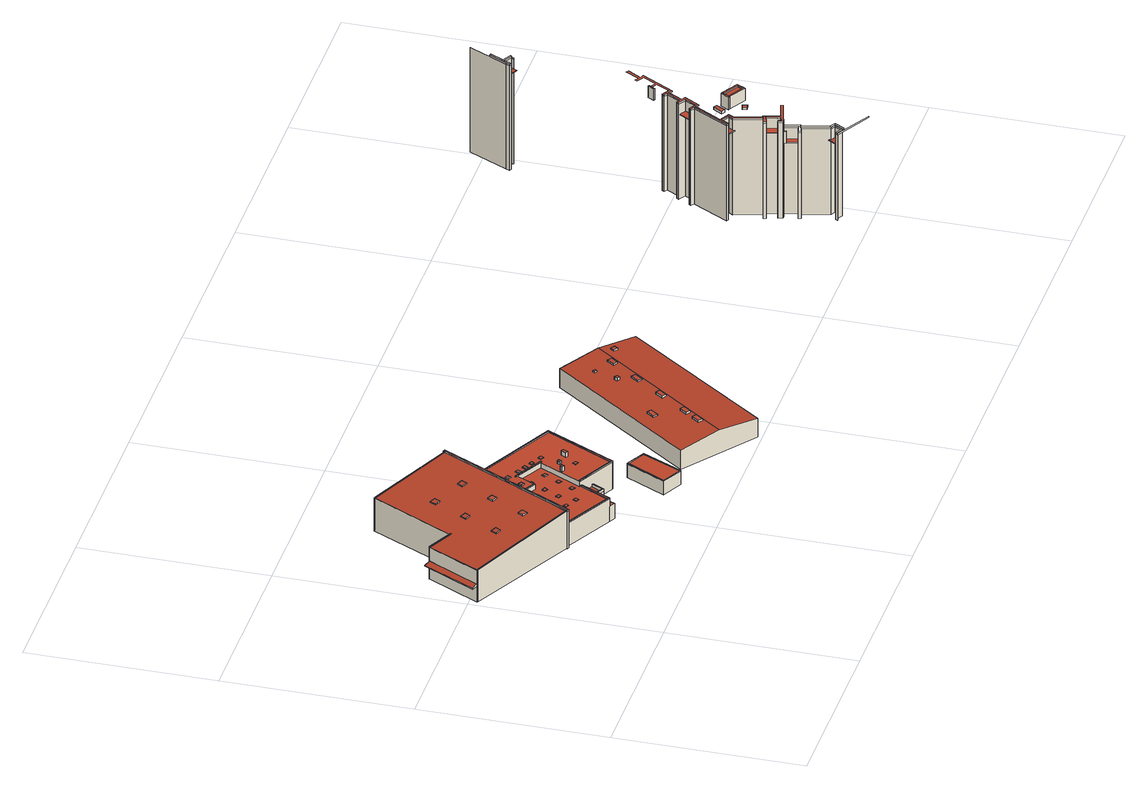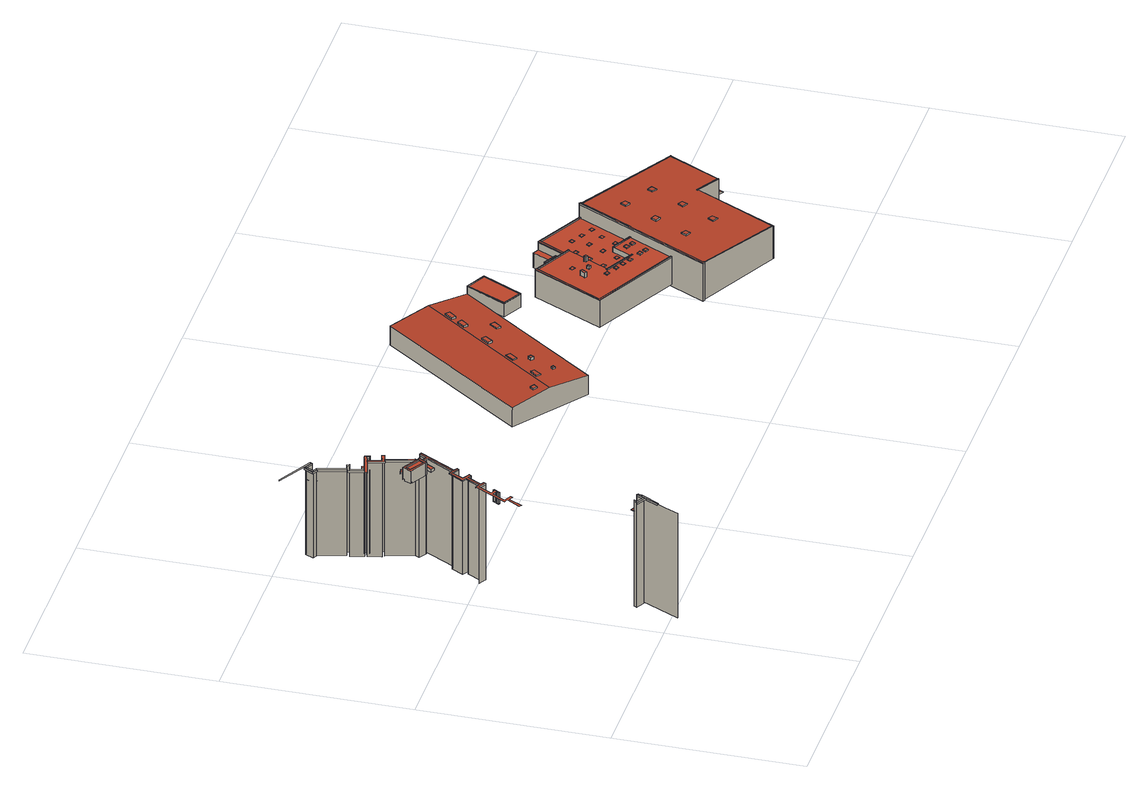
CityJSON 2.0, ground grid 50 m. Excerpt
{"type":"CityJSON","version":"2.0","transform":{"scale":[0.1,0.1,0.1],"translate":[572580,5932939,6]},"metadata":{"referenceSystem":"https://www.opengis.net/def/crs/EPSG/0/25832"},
"CityObjects":{
"building1":{"type":"Building","attributes":{"Grundfläche 2D":"1181.637114","Grundhöhe NN":"6.786"},"children":["building1-1","building1-2","building1-3","building1-4","building1-5","building1-6","building1-7","building1-8","building1-9","building1-10"],"geometry":[{"type":"MultiSurface","lod":"3","boundaries":[[[0,1,2,3,4,5,6,7,8,9,10,11,12,13,14]],[[15,16,17]],[[17,16,18,19]],[[20,21,22,23,16]],[[24,25,26,27,28]],[[16,23,22,29,26,25,24,30,31,32,33,34,35,36,19,18]],[[34,33,34,37,35]],[[38,19,36]],[[8,7,39,40,34,33]],[[33,32,31,30,24,28,41,42,12,11,10,9,8]],[[42,43,13,12]],[[43,44,29,45,0,14,13]],[[45,46,1,0]],[[46,47,48,49,4,3,2,1]],[[49,50,5,4]],[[35,51,6,5,50]],[[51,39,7,6]],[[15,17,19,52,53,54]],[[16,15,54,55,56,57,21,20]],[[22,21,57,58]],[[29,22,58,59]],[[45,29,59,60]],[[46,45,60,61]],[[62,63,49,48,47,46,61,64]],[[50,49,63,65]],[[35,50,65,66]],[[36,35,66,67]],[[38,36,67,68]],[[19,38,68,52]],[[58,57,56,55,54,53,52,68,67,66,65,63,62,64,61,60,59]]],"semantics":{"surfaces":[{"type":"RoofSurface"},{"type":"WallSurface"},{"type":"GroundSurface"}],"values":[0,0,0,0,0,0,0,0,1,1,1,1,1,1,1,1,1,1,1,1,1,1,1,1,1,1,1,1,1,2]}}]},
"building1-1":{"type":"BuildingInstallation","parents":["building1"],"geometry":[{"type":"MultiSurface","lod":"3","boundaries":[[[22,44,43,69,23]],[[42,70,43]],[[70,69,43]],[[41,70,42]],[[28,25,71,23,69,70,41]],[[29,44,22]]],"semantics":{"surfaces":[{"type":"RoofSurface"},{"type":"WallSurface"}],"values":[0,0,0,0,1,1]}}]},
"building1-2":{"type":"BuildingInstallation","parents":["building1"],"geometry":[{"type":"MultiSurface","lod":"3","boundaries":[[[72,73,74,75]],[[75,74,76,77]],[[72,75,77,78]],[[73,72,78,79]],[[74,73,79,76]]],"semantics":{"surfaces":[{"type":"RoofSurface"},{"type":"WallSurface"}],"values":[0,1,1,1,1]}}]},
"building1-3":{"type":"BuildingInstallation","parents":["building1"],"geometry":[{"type":"MultiSurface","lod":"3","boundaries":[[[80,81,82,83]],[[83,82,84,85]],[[80,83,85,86]],[[81,80,86,87]],[[82,81,87,84]]],"semantics":{"surfaces":[{"type":"RoofSurface"},{"type":"WallSurface"}],"values":[0,1,1,1,1]}}]},
"building1-4":{"type":"BuildingInstallation","parents":["building1"],"geometry":[{"type":"MultiSurface","lod":"3","boundaries":[[[88,89,90,91]],[[91,90,92,93]],[[88,91,93,94]],[[89,88,94,95]],[[90,89,95,92]]],"semantics":{"surfaces":[{"type":"RoofSurface"},{"type":"WallSurface"}],"values":[0,1,1,1,1]}}]},
"building1-5":{"type":"BuildingInstallation","parents":["building1"],"geometry":[{"type":"MultiSurface","lod":"3","boundaries":[[[96,97,98,99]],[[99,98,100,101]],[[96,99,101,102]],[[97,96,102,103]],[[98,97,103,100]]],"semantics":{"surfaces":[{"type":"RoofSurface"},{"type":"WallSurface"}],"values":[0,1,1,1,1]}}]},
"building1-6":{"type":"BuildingInstallation","parents":["building1"],"geometry":[{"type":"MultiSurface","lod":"3","boundaries":[[[104,105,106,107]],[[107,106,108,109]],[[104,107,109,110]],[[105,104,110,111]],[[106,105,111,108]]],"semantics":{"surfaces":[{"type":"RoofSurface"},{"type":"WallSurface"}],"values":[0,1,1,1,1]}}]},
"building1-7":{"type":"BuildingInstallation","parents":["building1"],"geometry":[{"type":"MultiSurface","lod":"3","boundaries":[[[112,113,114,115]],[[115,114,116,117]],[[112,115,117,118]],[[113,112,118,119]],[[114,113,119,116]]],"semantics":{"surfaces":[{"type":"RoofSurface"},{"type":"WallSurface"}],"values":[0,1,1,1,1]}}]},
"building1-8":{"type":"BuildingInstallation","parents":["building1"],"geometry":[{"type":"MultiSurface","lod":"3","boundaries":[[[120,121,122,123,124,125]],[[123,122,121,126,127,128]],[[124,123,128,129]],[[124,129,19,17,125]],[[17,18,126,121,120,125]]],"semantics":{"surfaces":[{"type":"RoofSurface"},{"type":"WallSurface"}],"values":[0,1,1,1,1]}}]},
"building1-9":{"type":"BuildingInstallation","parents":["building1"],"geometry":[{"type":"MultiSurface","lod":"3","boundaries":[[[51,40,39]],[[130,40,51]],[[131,132,133,51]],[[130,51,133]],[[35,36,131,51]],[[36,134,132,131]],[[40,130,133,132,134,34]]],"semantics":{"surfaces":[{"type":"RoofSurface"},{"type":"WallSurface"}],"values":[0,0,0,0,1,1,1]}}]},
"building1-10":{"type":"BuildingInstallation","parents":["building1"],"geometry":[{"type":"MultiSurface","lod":"3","boundaries":[[[135,136,137,138]],[[139,140,138,137]],[[140,141,135,138]],[[141,142,136,135]],[[142,139,137,136]],[[142,141,140,139]]],"semantics":{"surfaces":[{"type":"RoofSurface"},{"type":"WallSurface"},{"type":"OuterCeilingSurface"}],"values":[0,1,1,1,1,2]}}]},
"building2":{"type":"Building","attributes":{"Grundfläche 2D":"732.722262","Grundhöhe NN":"7.301"},"children":["building2-1","building2-2","building2-3","building2-4","building2-5","building2-6","building2-7","building2-8","building2-9","building2-10","building2-11","building2-12","building2-13","building2-14","building2-15","building2-16","building2-17","building2-18","building2-19","building2-20","building2-21","building2-22","building2-23","building2-24","building2-25","building2-26","building2-27"],"geometry":[{"type":"Solid","lod":"3","boundaries":[[[[143,144,145]],[[144,143,146,147,148]],[[146,149,150,151,147]],[[152,153,154,155,156,150,149]],[[157,158,159,160,161,162,163,164,165,166,167,168,169,170]],[[171,172,173,174,175,176,177,178,179,180,181,182]],[[183,184,185,186,187,188,189]],[[190,191,188,187]],[[192,193,146,143,145]],[[193,194,152,149]],[[149,146,193]],[[153,152,194,195]],[[195,196,154,153]],[[196,180,155,154]],[[156,155,180,179]],[[179,178,150,156]],[[151,150,178,177,148,147]],[[148,177,176,192,145,144]],[[195,194,197,198]],[[196,195,198,199]],[[181,180,196,199,200,158,182]],[[172,171,182,158,157,170]],[[172,170,169,173]],[[173,169,168,174]],[[174,168,167,175]],[[175,167,166,176]],[[176,166,165,192]],[[185,184,183,201,197,194,193,192,165,164,163]],[[191,190,202,203]],[[188,191,203,204]],[[186,185,163,162,190,187]],[[205,161,160,159,158,200,206]],[[161,205,202,190,162]],[[183,189,207,201]],[[188,204,207,189]],[[199,198,197,201,207,204,203,202,205,206,200]]]],"semantics":{"surfaces":[{"type":"RoofSurface"},{"type":"WallSurface"},{"type":"GroundSurface"}],"values":[[0,0,0,0,0,0,0,0,1,1,1,1,1,1,1,1,1,1,1,1,1,1,1,1,1,1,1,1,1,1,1,1,1,1,1,2]]}}]},
"building2-1":{"type":"BuildingInstallation","parents":["building2"],"geometry":[{"type":"MultiSurface","lod":"3","boundaries":[[[208,209,210,211]],[[211,210,212,213]],[[208,211,213,214]],[[209,208,214,215]],[[210,209,215,212]]],"semantics":{"surfaces":[{"type":"RoofSurface"},{"type":"WallSurface"}],"values":[0,1,1,1,1]}}]},
"building2-2":{"type":"BuildingInstallation","parents":["building2"],"geometry":[{"type":"MultiSurface","lod":"3","boundaries":[[[216,217,218,219]],[[219,218,220,221]],[[216,219,221,222]],[[217,216,222,223]],[[218,217,223,220]]],"semantics":{"surfaces":[{"type":"RoofSurface"},{"type":"WallSurface"}],"values":[0,1,1,1,1]}}]},
"building2-3":{"type":"BuildingInstallation","parents":["building2"],"geometry":[{"type":"MultiSurface","lod":"3","boundaries":[[[224,225,226,227]],[[224,227,228,229]],[[227,226,230,228]],[[225,224,229,231]],[[226,225,231,230]]],"semantics":{"surfaces":[{"type":"RoofSurface"},{"type":"WallSurface"}],"values":[0,1,1,1,1]}}]},
"building2-4":{"type":"BuildingInstallation","parents":["building2"],"geometry":[{"type":"MultiSurface","lod":"3","boundaries":[[[232,233,234,235]],[[235,234,236,237]],[[232,235,237,238]],[[233,232,238,239]],[[234,233,239,236]]],"semantics":{"surfaces":[{"type":"RoofSurface"},{"type":"WallSurface"}],"values":[0,1,1,1,1]}}]},
"building2-5":{"type":"BuildingInstallation","parents":["building2"],"geometry":[{"type":"MultiSurface","lod":"3","boundaries":[[[240,241,242,243]],[[243,242,244,245]],[[240,243,245,246]],[[246,247,241,240]],[[247,244,242,241]]],"semantics":{"surfaces":[{"type":"RoofSurface"},{"type":"WallSurface"}],"values":[0,1,1,1,1]}}]},
"building2-6":{"type":"BuildingInstallation","parents":["building2"],"geometry":[{"type":"MultiSurface","lod":"3","boundaries":[[[248,249,250,251]],[[251,250,252,253]],[[248,251,253,254]],[[249,248,254,255]],[[250,249,255,252]]],"semantics":{"surfaces":[{"type":"RoofSurface"},{"type":"WallSurface"}],"values":[0,1,1,1,1]}}]},
"building2-7":{"type":"BuildingInstallation","parents":["building2"],"geometry":[{"type":"MultiSurface","lod":"3","boundaries":[[[256,257,258,259]],[[259,258,260,261]],[[256,259,261,262]],[[262,263,257,256]],[[263,260,258,257]]],"semantics":{"surfaces":[{"type":"RoofSurface"},{"type":"WallSurface"}],"values":[0,1,1,1,1]}}]},
"building2-8":{"type":"BuildingInstallation","parents":["building2"],"geometry":[{"type":"MultiSurface","lod":"3","boundaries":[[[264,265,266,267]],[[267,266,268,269]],[[264,267,269,270]],[[270,271,265,264]],[[271,268,266,265]]],"semantics":{"surfaces":[{"type":"RoofSurface"},{"type":"WallSurface"}],"values":[0,1,1,1,1]}}]},
"building2-9":{"type":"BuildingInstallation","parents":["building2"],"geometry":[{"type":"MultiSurface","lod":"3","boundaries":[[[272,273,274,275]],[[275,274,276,277]],[[272,275,277,278]],[[273,272,278,279]],[[274,273,279,276]]],"semantics":{"surfaces":[{"type":"RoofSurface"},{"type":"WallSurface"}],"values":[0,1,1,1,1]}}]},
"building2-10":{"type":"BuildingInstallation","parents":["building2"],"geometry":[{"type":"MultiSurface","lod":"3","boundaries":[[[280,281,282,283,284,285,286]],[[164,280,286,163]],[[164,287,281,280]],[[282,281,287,159]],[[159,160,161,284,283,282]],[[161,162,285,284]],[[162,163,286,285]]],"semantics":{"surfaces":[{"type":"RoofSurface"},{"type":"WallSurface"}],"values":[0,1,1,1,1,1,1]}}]},
"building2-11":{"type":"BuildingInstallation","parents":["building2"],"geometry":[{"type":"MultiSurface","lod":"3","boundaries":[[[288,289,290,291]],[[291,290,292,293]],[[288,291,293,294]],[[289,288,294,295]],[[290,289,295,292]]],"semantics":{"surfaces":[{"type":"RoofSurface"},{"type":"WallSurface"}],"values":[0,1,1,1,1]}}]},
"building2-12":{"type":"BuildingInstallation","parents":["building2"],"geometry":[{"type":"MultiSurface","lod":"3","boundaries":[[[296,297,298,299]],[[299,298,300,301]],[[297,296,302,303]],[[303,300,298,297]],[[301,302,296,299]]],"semantics":{"surfaces":[{"type":"RoofSurface"},{"type":"WallSurface"}],"values":[0,1,1,1,1]}}]},
"building2-13":{"type":"BuildingInstallation","parents":["building2"],"geometry":[{"type":"MultiSurface","lod":"3","boundaries":[[[304,305,306,307]],[[307,306,308,309]],[[304,307,309,310]],[[305,304,310,311]],[[306,305,311,308]]],"semantics":{"surfaces":[{"type":"RoofSurface"},{"type":"WallSurface"}],"values":[0,1,1,1,1]}}]},
"building2-14":{"type":"BuildingInstallation","parents":["building2"],"geometry":[{"type":"MultiSurface","lod":"3","boundaries":[[[312,313,314,315]],[[315,314,316,317]],[[312,315,317,318]],[[313,312,318,319]],[[314,313,319,316]]],"semantics":{"surfaces":[{"type":"RoofSurface"},{"type":"WallSurface"}],"values":[0,1,1,1,1]}}]},
"building2-15":{"type":"BuildingInstallation","parents":["building2"],"geometry":[{"type":"MultiSurface","lod":"3","boundaries":[[[320,321,322,323,324,325]],[[184,325,324,183]],[[184,326,320,325]],[[326,186,321,320]],[[187,322,321,186]],[[187,188,189,323,322]],[[189,183,324,323]]],"semantics":{"surfaces":[{"type":"RoofSurface"},{"type":"WallSurface"}],"values":[0,1,1,1,1,1,1]}}]},
"building2-16":{"type":"BuildingInstallation","parents":["building2"],"geometry":[{"type":"MultiSurface","lod":"3","boundaries":[[[327,328,329,330,331,332]],[[333,334,330,329]],[[334,335,331,330]],[[335,173,174,327,332,331]],[[174,336,328,327]],[[329,328,336,333]]],"semantics":{"surfaces":[{"type":"RoofSurface"},{"type":"WallSurface"}],"values":[0,1,1,1,1,1]}}]},
"building2-17":{"type":"BuildingInstallation","parents":["building2"],"geometry":[{"type":"MultiSurface","lod":"3","boundaries":[[[337,338,339,340]],[[340,339,341,342]],[[337,340,342,343]],[[338,337,343,344]],[[339,338,344,341]]],"semantics":{"surfaces":[{"type":"RoofSurface"},{"type":"WallSurface"}],"values":[0,1,1,1,1]}}]},
"building2-18":{"type":"BuildingInstallation","parents":["building2"],"geometry":[{"type":"MultiSurface","lod":"3","boundaries":[[[345,346,347,348]],[[348,347,349,350]],[[345,348,350,351]],[[346,345,351,352]],[[347,346,352,349]]],"semantics":{"surfaces":[{"type":"RoofSurface"},{"type":"WallSurface"}],"values":[0,1,1,1,1]}}]},
"building2-19":{"type":"BuildingInstallation","parents":["building2"],"geometry":[{"type":"MultiSurface","lod":"3","boundaries":[[[353,354,355,356]],[[356,355,357,358]],[[353,356,358,359]],[[354,353,359,360]],[[355,354,360,357]]],"semantics":{"surfaces":[{"type":"RoofSurface"},{"type":"WallSurface"}],"values":[0,1,1,1,1]}}]},
"building2-20":{"type":"BuildingInstallation","parents":["building2"],"geometry":[{"type":"MultiSurface","lod":"3","boundaries":[[[361,362,363,364]],[[365,366,364,363]],[[366,367,361,364]],[[362,361,367,368]],[[363,362,368,365]]],"semantics":{"surfaces":[{"type":"RoofSurface"},{"type":"WallSurface"}],"values":[0,1,1,1,1]}}]},
"building2-21":{"type":"BuildingInstallation","parents":["building2"],"geometry":[{"type":"MultiSurface","lod":"3","boundaries":[[[369,370,371,372]],[[372,371,171,373]],[[369,372,373,181]],[[370,369,181,182]],[[371,370,182,171]]],"semantics":{"surfaces":[{"type":"RoofSurface"},{"type":"WallSurface"}],"values":[0,1,1,1,1]}}]},
"building2-22":{"type":"BuildingInstallation","parents":["building2"],"geometry":[{"type":"MultiSurface","lod":"3","boundaries":[[[374,375,376,377]],[[377,376,378,379]],[[374,377,379,380]],[[380,381,375,374]],[[381,378,376,375]]],"semantics":{"surfaces":[{"type":"RoofSurface"},{"type":"WallSurface"}],"values":[0,1,1,1,1]}}]},
"building2-23":{"type":"BuildingInstallation","parents":["building2"],"geometry":[{"type":"MultiSurface","lod":"3","boundaries":[[[382,383,384,385]],[[385,384,386,387]],[[387,388,382,385]],[[388,389,383,382]],[[384,383,389,386]]],"semantics":{"surfaces":[{"type":"RoofSurface"},{"type":"WallSurface"}],"values":[0,1,1,1,1]}}]},
"building2-24":{"type":"BuildingInstallation","parents":["building2"],"geometry":[{"type":"MultiSurface","lod":"3","boundaries":[[[390,391,392,393]],[[393,392,394,395]],[[395,396,390,393]],[[396,397,391,390]],[[392,391,397,394]]],"semantics":{"surfaces":[{"type":"RoofSurface"},{"type":"WallSurface"}],"values":[0,1,1,1,1]}}]},
"building2-25":{"type":"BuildingInstallation","parents":["building2"],"geometry":[{"type":"MultiSurface","lod":"3","boundaries":[[[398,399,400,401]],[[402,403,401,400]],[[403,404,398,401]],[[399,398,404,405]],[[400,399,405,402]]],"semantics":{"surfaces":[{"type":"RoofSurface"},{"type":"WallSurface"}],"values":[0,1,1,1,1]}}]},
"building2-26":{"type":"BuildingInstallation","parents":["building2"],"geometry":[{"type":"MultiSurface","lod":"3","boundaries":[[[406,407,408,409]],[[409,408,410,411]],[[411,412,406,409]],[[412,413,407,406]],[[408,407,413,410]]],"semantics":{"surfaces":[{"type":"RoofSurface"},{"type":"WallSurface"}],"values":[0,1,1,1,1]}}]},
"building2-27":{"type":"BuildingInstallation","parents":["building2"],"geometry":[{"type":"MultiSurface","lod":"3","boundaries":[[[414,415,416,417]],[[417,416,418,419]],[[414,417,419,420]],[[415,414,420,421]],[[416,415,421,418]]],"semantics":{"surfaces":[{"type":"RoofSurface"},{"type":"WallSurface"}],"values":[0,1,1,1,1]}}]},
"building3":{"type":"Building","attributes":{"Grundfläche 2D":"74.287631","Grundhöhe NN":"7.483"},"children":["building3-1","building3-2"],"geometry":[{"type":"Solid","lod":"3","boundaries":[[[[422,423,424,425,426,427]],[[423,428,429,430,425,424]],[[430,431,426,425]],[[431,432,433,422,427,426]],[[433,428,423,422]],[[431,430,429,428,433,432]]]],"semantics":{"surfaces":[{"type":"RoofSurface"},{"type":"WallSurface"},{"type":"GroundSurface"}],"values":[[0,1,1,1,1,2]]}}]},
"building3-1":{"type":"BuildingInstallation","parents":["building3"],"geometry":[{"type":"MultiSurface","lod":"3","boundaries":[[[434,435,436,437,438,439,440,441]],[[442,443,439,438]],[[440,439,443,444]],[[441,440,444,445]],[[424,425,435,434]],[[425,426,436,435]],[[426,427,437,436]]],"semantics":{"surfaces":[{"type":"RoofSurface"},{"type":"WallSurface"}],"values":[0,1,1,1,1,1,1]}}]},
"building3-2":{"type":"BuildingInstallation","parents":["building3"],"geometry":[{"type":"MultiSurface","lod":"3","boundaries":[[[437,446,447,434,441,438]],[[423,424,434,447]],[[442,438,441,445]],[[427,422,446,437]],[[422,423,447,446]]],"semantics":{"surfaces":[{"type":"RoofSurface"},{"type":"WallSurface"}],"values":[0,1,1,1,1]}}]},
"building4":{"type":"Building","attributes":{"Grundfläche 2D":"1153.293490","Grundhöhe NN":"7.867"},"children":["building4-1","building4-2","building4-3","building4-4","building4-5","building4-6","building4-7","building4-8","building4-9"],"geometry":[{"type":"Solid","lod":"3","boundaries":[[[[448,449,450,451]],[[452,450,449,453]],[[453,449,448,454,455]],[[452,453,455,456]],[[451,450,452,456,457]],[[448,451,457,454]],[[455,454,457,456]]]],"semantics":{"surfaces":[{"type":"RoofSurface"},{"type":"WallSurface"},{"type":"GroundSurface"}],"values":[[0,0,1,1,1,1,2]]}}]},
"building4-1":{"type":"BuildingInstallation","parents":["building4"],"geometry":[{"type":"MultiSurface","lod":"3","boundaries":[[[458,459,460,461]],[[461,460,462,463]],[[463,464,458,461]],[[459,458,464,465]],[[465,462,460,459]]],"semantics":{"surfaces":[{"type":"RoofSurface"},{"type":"WallSurface"}],"values":[0,1,1,1,1]}}]},
"building4-2":{"type":"BuildingInstallation","parents":["building4"],"geometry":[{"type":"MultiSurface","lod":"3","boundaries":[[[466,467,468,469]],[[470,471,469,468]],[[471,472,466,469]],[[467,466,472,473]],[[468,467,473,470]]],"semantics":{"surfaces":[{"type":"RoofSurface"},{"type":"WallSurface"}],"values":[0,1,1,1,1]}}]},
"building4-3":{"type":"BuildingInstallation","parents":["building4"],"geometry":[{"type":"MultiSurface","lod":"3","boundaries":[[[474,475,476,477]],[[477,476,478,479]],[[474,477,479,480]],[[475,474,480,481]],[[476,475,481,478]]],"semantics":{"surfaces":[{"type":"RoofSurface"},{"type":"WallSurface"}],"values":[0,1,1,1,1]}}]},
"building4-4":{"type":"BuildingInstallation","parents":["building4"],"geometry":[{"type":"MultiSurface","lod":"3","boundaries":[[[482,483,484,485]],[[485,484,486,487]],[[482,485,487,488]],[[483,482,488,489]],[[484,483,489,486]]],"semantics":{"surfaces":[{"type":"RoofSurface"},{"type":"WallSurface"}],"values":[0,1,1,1,1]}}]},
"building4-5":{"type":"BuildingInstallation","parents":["building4"],"geometry":[{"type":"MultiSurface","lod":"3","boundaries":[[[490,491,492,493]],[[494,495,493,492]],[[490,493,495,496]],[[496,497,491,490]],[[492,491,497,494]]],"semantics":{"surfaces":[{"type":"RoofSurface"},{"type":"WallSurface"}],"values":[0,1,1,1,1]}}]},
"building4-6":{"type":"BuildingInstallation","parents":["building4"],"geometry":[{"type":"MultiSurface","lod":"3","boundaries":[[[498,499,500,501]],[[501,500,502,503]],[[498,501,503,504]],[[499,498,504,505]],[[500,499,505,502]]],"semantics":{"surfaces":[{"type":"RoofSurface"},{"type":"WallSurface"}],"values":[0,1,1,1,1]}}]},
"building4-7":{"type":"BuildingInstallation","parents":["building4"],"geometry":[{"type":"MultiSurface","lod":"3","boundaries":[[[506,507,508,509]],[[510,511,509,508]],[[506,509,511,512]],[[512,513,507,506]],[[507,513,510,508]]],"semantics":{"surfaces":[{"type":"RoofSurface"},{"type":"WallSurface"}],"values":[0,1,1,1,1]}}]},
"building4-8":{"type":"BuildingInstallation","parents":["building4"],"geometry":[{"type":"MultiSurface","lod":"3","boundaries":[[[514,515,516,517]],[[517,516,518,519]],[[514,517,519,520]],[[515,514,520,521]],[[516,515,521,518]]],"semantics":{"surfaces":[{"type":"RoofSurface"},{"type":"WallSurface"}],"values":[0,1,1,1,1]}}]},
"building4-9":{"type":"BuildingInstallation","parents":["building4"],"geometry":[{"type":"MultiSurface","lod":"3","boundaries":[[[522,523,524,525]],[[525,524,526,527]],[[522,525,527,528]],[[523,522,528,529]],[[524,523,529,526]]],"semantics":{"surfaces":[{"type":"RoofSurface"},{"type":"WallSurface"}],"values":[0,1,1,1,1]}}]},
"building5":{"type":"Building","attributes":{"Grundfläche 2D":"1520.863275","Grundhöhe NN":"9.647"},"children":["building5-1","building5-2","building5-3","building5-4","building5-5","building5-6","building5-7","building5-8","building5-9","building5-10","building5-11","building5-12"],"geometry":[{"type":"MultiSurface","lod":"3","boundaries":[[[530,531,532,533]],[[531,530,534,535]],[[536,537,538,539]],[[537,536,540,541]],[[542,543,544,545]],[[543,542,546,547]],[[548,549,550,551,532,531]],[[548,531,535,552]],[[553,554,555,556]],[[554,553,557,558]],[[537,559,560,561,562,538]],[[563,564,565,566,567,568,569,570]],[[565,564,571,572]],[[564,573,574,571]],[[575,576,573,564,563,570,569,577,578]],[[567,566,565,579,580,581,582,568]],[[579,565,572,583]],[[542,584,585,546]],[[559,537,541,586,587,588,589,560]],[[553,590,591,592,593,594,595,557]],[[575,573,576,575,578,577,578]],[[596,579,583,597]],[[580,579,596,598,599,600,582,581]],[[580,579,580,581,582,581]],[[554,601,602,555]],[[603,604,605,606,592,591,590,553,556,607]],[[584,542,545,608]],[[609,610,611,612,544,543]],[[601,554,558,613]],[[609,543,547,614]],[[598,596,615,616,617,618,600,599]],[[549,548,619,620,621,622,551,550]],[[623,624,584,608,625,626]],[[584,624,627,585]],[[615,596,597,628]],[[619,548,552,629]],[[530,630,631,534]],[[632,633,634,635]],[[624,619,629,627]],[[636,637,601,613,638,639]],[[601,637,636,640,641,642,643,602]],[[560,644,645,561]],[[620,619,624,623,626,625,622,621]],[[610,609,646,647,648,649,612,611]],[[646,609,614,650]],[[651,652,653,654]],[[616,615,616,617,618,617]],[[655,644,560,589,588,587,656,657]],[[616,615,592,606,605,604,618,617]],[[592,615,628,593]],[[641,640,636,658,644,655,657,656,659,642]],[[654,660,661,651]],[[536,662,663,540]],[[644,658,636,639,664,645]],[[665,666,667,668]],[[647,646,650,669,670,671,672,673,674,573,575,578,577,649,648]],[[675,676,677,678,679,680]],[[653,652,634,633]],[[660,670,669,661]],[[681,667,666,682]],[[683,681,682,684]],[[573,674,673,672,685,686,687,574]],[[668,675,680,665]],[[662,536,539,688]],[[689,678,677,690]],[[691,683,684,692]],[[693,694,695,696]],[[694,693,697,698]],[[693,662,688,697]],[[662,693,696,663]],[[699,700,701,702,695,694]],[[699,694,698,703]],[[690,704,705,689]],[[571,574,687,686,685,692,684,682,666,665,680,679,678,689,705,706,707,708,709,710,711,712,713,714,715,716,717,718,719,720,721,722,723,724,725,726,727,728,729,730,731,732,733,734,735,736,737,738,703,698,697,688,539,538,562,561,645,664,639,638,613,558,557,595,594,593,628,597,583,572]],[[739,740,741,742,743]],[[700,699,744,745,746,747,702,701]],[[748,749,750,751]],[[749,748,736,735]],[[704,752,706,705]],[[748,753,744,738,737,736]],[[744,699,703,738]],[[749,754,755,750]],[[746,745,744,753,748,751,756,747]],[[754,749,735,734]],[[707,706,752,757]],[[754,758,759,755]],[[758,754,734,733]],[[760,761,762,763]],[[760,764,758,733,732,731]],[[759,758,764,760,763,765]],[[761,760,731,730]],[[708,707,757,766]],[[767,768,761,730,729,728]],[[761,768,767,769,770,771,772,762]],[[766,773,709,708]],[[774,775,776,777]],[[775,774,778,779]],[[774,780,781,778]],[[780,774,777,782]],[[775,783,784,785,786,776]],[[787,788,789,790,784,783,775,779]],[[784,791,792,785]],[[793,791,784,790,789,788,794,795]],[[796,780,782,797]],[[798,799,800,801,802,803]],[[804,805,806,807,791,793,795,794,808,809]],[[791,807,806,810,811,792]],[[812,801,800,813]],[[780,796,814,815,816,781]]],"semantics":{"surfaces":[{"type":"WallSurface"},{"type":"RoofSurface"}],"values":[0,0,0,0,0,0,0,0,0,0,0,0,0,0,0,0,0,0,0,0,0,0,0,0,0,0,0,0,0,0,0,0,0,0,0,0,0,0,0,0,0,0,0,0,0,0,0,0,0,0,0,0,0,0,0,0,0,0,0,0,0,0,0,0,0,0,0,0,0,0,0,0,0,1,1,0,0,0,0,0,0,0,0,0,0,0,0,0,0,0,0,0,0,0,0,0,0,0,0,0,0,0,0,0,0,0,0,0,0]}}]},
"building5-1":{"type":"BuildingInstallation","parents":["building5"],"geometry":[{"type":"MultiSurface","lod":"3","boundaries":[[[817,576,563,818]],[[578,570,563,576,575]],[[818,563,570,819,820]],[[820,821,817,818]],[[576,817,821,575]],[[578,822,819,570]]],"semantics":{"surfaces":[{"type":"RoofSurface"},{"type":"WallSurface"},{"type":"OuterCeilingSurface"}],"values":[0,1,1,1,1,2]}}]},
"building5-2":{"type":"BuildingInstallation","parents":["building5"],"geometry":[{"type":"MultiSurface","lod":"3","boundaries":[[[823,824,825,549,620,623]],[[825,826,550,549]],[[549,550,621,620]],[[620,621,626,623]],[[623,626,827,823]],[[824,823,827,828]],[[825,824,828,826]],[[626,621,550,826,828,827]]],"semantics":{"surfaces":[{"type":"RoofSurface"},{"type":"WallSurface"},{"type":"OuterCeilingSurface"}],"values":[0,1,1,1,1,1,1,2]}}]},
"building5-3":{"type":"BuildingInstallation","parents":["building5"],"geometry":[{"type":"MultiSurface","lod":"3","boundaries":[[[821,820,829,610,647,575]],[[647,648,578,575]],[[829,830,611,610]],[[610,611,648,647]],[[829,820,819,830]],[[578,648,611,830,819,822]]],"semantics":{"surfaces":[{"type":"RoofSurface"},{"type":"WallSurface"},{"type":"OuterCeilingSurface"}],"values":[0,1,1,1,1,2]}}]},
"building5-4":{"type":"BuildingInstallation","parents":["building5"],"geometry":[{"type":"MultiSurface","lod":"3","boundaries":[[[606,831,566,580,598,616]],[[580,566,567,581]],[[598,599,617,616]],[[566,831,832,567]],[[580,581,599,598]],[[616,617,605,606]],[[831,606,605,832]],[[832,605,617,599,581,567]]],"semantics":{"surfaces":[{"type":"RoofSurface"},{"type":"WallSurface"},{"type":"OuterCeilingSurface"}],"values":[0,1,1,1,1,1,1,2]}}]},
"building5-5":{"type":"BuildingInstallation","parents":["building5"],"geometry":[{"type":"MultiSurface","lod":"3","boundaries":[[[833,655,589,834,835,836,640]],[[589,588,837,834]],[[835,834,837,838]],[[836,835,838,839]],[[836,839,641,640]],[[655,833,640,641,840,657]],[[655,657,588,589]],[[840,641,839,838,837,588,657]]],"semantics":{"surfaces":[{"type":"RoofSurface"},{"type":"WallSurface"},{"type":"OuterCeilingSurface"}],"values":[0,1,1,1,1,1,1,2]}}]},
"building5-6":{"type":"BuildingInstallation","parents":["building5"],"geometry":[{"type":"MultiSurface","lod":"3","boundaries":[[[841,842,843,844]],[[844,843,845,846]],[[841,844,846,847]],[[842,841,847,848]],[[843,842,848,845]]],"semantics":{"surfaces":[{"type":"RoofSurface"},{"type":"WallSurface"}],"values":[0,1,1,1,1]}}]},
"building5-7":{"type":"BuildingInstallation","parents":["building5"],"geometry":[{"type":"MultiSurface","lod":"3","boundaries":[[[849,850,851,852]],[[852,851,853,854]],[[849,852,854,855]],[[850,849,855,856]],[[851,850,856,853]]],"semantics":{"surfaces":[{"type":"RoofSurface"},{"type":"WallSurface"}],"values":[0,1,1,1,1]}}]},
"building5-8":{"type":"BuildingInstallation","parents":["building5"],"geometry":[{"type":"MultiSurface","lod":"3","boundaries":[[[857,858,859,860,861,862]],[[859,863,864,860]],[[860,864,865,861]],[[862,743,742,857]],[[863,859,858,866]]],"semantics":{"surfaces":[{"type":"RoofSurface"},{"type":"WallSurface"}],"values":[0,1,1,1,1]}}]},
"building5-9":{"type":"BuildingInstallation","parents":["building5"],"geometry":[{"type":"MultiSurface","lod":"3","boundaries":[[[745,867,868,700]],[[745,746,869,867]],[[868,870,701,700]],[[700,701,746,745]],[[868,867,869,870]],[[701,870,869,746]]],"semantics":{"surfaces":[{"type":"RoofSurface"},{"type":"WallSurface"},{"type":"OuterCeilingSurface"}],"values":[0,1,1,1,1,2]}}]},
"building5-10":{"type":"BuildingInstallation","parents":["building5"],"geometry":[{"type":"MultiSurface","lod":"3","boundaries":[[[871,872,862,861,873,874,875,858,857,876]],[[873,861,865,877,878]],[[879,880,881,875,874,873,878,882,883]],[[866,858,875,881,884,885]],[[876,857,742,741]],[[739,872,871,876,741,740]],[[872,739,743,862]]],"semantics":{"surfaces":[{"type":"RoofSurface"},{"type":"WallSurface"}],"values":[0,1,1,1,1,1,1]}}]},
"building5-11":{"type":"BuildingInstallation","parents":["building5"],"geometry":[{"type":"MultiSurface","lod":"3","boundaries":[[[886,887,888,889,890,891,892,893]],[[888,887,894,895]],[[895,896,897,898,890,889,888]],[[898,897,899]],[[900,901,898,899]],[[902,903,901,900]],[[904,903,902]],[[892,903,904,905,893]],[[905,906,886,893]],[[887,886,906,907,908,894]],[[909,908,907,910,902,900,899]]],"semantics":{"surfaces":[{"type":"RoofSurface"},{"type":"WallSurface"},{"type":"OuterCeilingSurface"}],"values":[0,1,1,1,1,1,1,1,1,1,2]}}]},
"building5-12":{"type":"BuildingInstallation","parents":["building5"],"geometry":[{"type":"MultiSurface","lod":"3","boundaries":[[[911,805,912,793,790,913]],[[913,790,789,914]],[[911,913,914,915]],[[805,911,915,804]],[[793,912,805,804,916,795]],[[793,795,789,790]],[[789,795,916,804,915,914]]],"semantics":{"surfaces":[{"type":"RoofSurface"},{"type":"WallSurface"},{"type":"OuterCeilingSurface"}],"values":[0,1,1,1,1,1,2]}}]}
},
"vertices":[
[312,331,120],[317,328,120],[317,330,120],[318,331,120],[502,695,120],[497,697,120],[496,695,120],[497,694,120],[486,673,120],[389,480,120],[388,479,120],[335,374,120],[314,333,120],[313,333,120],[312,332,120],[90,623,100],[89,622,100],[91,623,100],[90,622,100],[156,589,103],[18,482,100],[17,481,100],[19,480,100],[20,482,100],[335,374,116],[313,334,116],[313,333,116],[314,333,116],[315,334,116],[312,332,116],[388,479,116],[389,480,116],[452,605,116],[486,673,116],[496,693,116],[496,695,116],[270,810,103],[497,694,116],[268,811,103],[497,694,118],[496,693,118],[315,334,118],[314,333,118],[313,333,118],[312,332,118],[312,331,116],[317,328,116],[317,330,116],[318,331,116],[502,695,116],[497,697,116],[496,695,118],[156,589,8],[91,623,8],[90,623,8],[89,622,8],[18,482,8],[17,481,8],[19,480,8],[312,332,8],[312,331,8],[317,328,8],[318,331,8],[502,695,8],[317,330,8],[497,697,8],[496,695,8],[270,810,8],[268,811,8],
[21,482,101],[313,334,118],[21,482,100],
[375,605,116],[382,619,116],[368,626,115],[361,612,115],[368,626,112],[361,612,112],[375,605,113],[382,619,113],
[316,522,116],[330,516,116],[337,530,116],[323,537,116],[337,530,113],[323,537,112],[316,522,112],[330,516,113],
[272,656,110],[286,649,111],[293,664,111],[279,671,110],[293,664,107],[279,671,107],[272,656,107],[286,649,107],
[203,484,111],[189,491,110],[182,477,110],[196,470,111],[182,477,107],[196,470,108],[203,484,108],[189,491,107],
[278,447,116],[271,433,116],[284,426,116],[291,440,116],[284,426,113],[291,440,113],[278,447,112],[271,433,112],
[227,567,110],[241,560,111],[248,574,111],[234,581,110],[248,574,108],[234,581,107],[227,567,107],[241,560,108],
[90,622,101],[90,621,101],[154,587,104],[157,585,105],[158,588,105],[91,623,101],[90,621,100],[154,587,103],[157,585,103],[158,588,103],
[496,693,117],[270,810,105],[269,808,105],[274,806,105],[269,808,103],
[75,630,55],[3,489,55],[18,482,61],[89,622,61],[18,482,53],[89,622,53],[75,630,53],[3,489,53],
[492,347,94],[491,348,94],[491,347,94],[530,328,94],[497,348,94],[492,351,94],[533,326,94],[597,298,94],[531,331,94],[599,293,94],[693,482,94],[455,602,94],[453,599,94],[689,480,94],[447,450,78],[392,478,78],[319,333,78],[318,331,78],[318,330,78],[453,261,78],[495,345,78],[492,347,78],[491,347,78],[491,348,78],[490,349,78],[548,463,78],[474,501,78],[448,449,78],[447,450,92],[448,449,92],[474,501,92],[548,463,92],[490,349,92],[491,348,92],[492,351,92],[597,298,92],[689,480,92],[453,599,92],[394,481,92],[392,478,92],[533,326,56],[530,328,56],[495,345,56],[480,315,56],[479,312,56],[495,304,56],[516,293,56],[453,261,56],[470,253,56],[491,347,92],[492,347,92],[599,293,92],[693,482,92],[455,602,92],[599,293,13],[693,482,13],[455,602,13],[392,478,13],[533,326,13],[453,261,13],[470,253,13],[495,304,13],[318,330,13],[318,331,13],[516,293,13],
[437,490,95],[433,480,95],[441,476,95],[446,485,95],[441,476,92],[446,485,92],[437,490,92],[433,480,92],
[602,420,106],[596,423,106],[588,409,106],[594,406,106],[588,409,92],[594,406,92],[602,420,92],[596,423,92],
[403,358,79],[393,363,79],[389,354,79],[398,350,79],[398,350,78],[403,358,78],[389,354,78],[393,363,78],
[510,442,80],[519,437,80],[523,446,80],[514,451,80],[523,446,78],[514,451,78],[510,442,78],[519,437,78],
[396,408,79],[387,413,79],[383,404,79],[392,400,79],[383,404,78],[392,400,78],[396,408,78],[387,413,78],
[473,370,80],[469,361,80],[478,356,80],[482,365,80],[478,356,78],[482,365,78],[473,370,78],[469,361,78],
[449,432,80],[445,424,80],[454,419,80],[459,428,80],[454,419,78],[459,428,78],[449,432,78],[445,424,78],
[421,338,79],[430,333,79],[435,342,79],[426,347,79],[435,342,78],[426,347,78],[421,338,78],[430,333,78],
[489,401,80],[498,396,80],[502,405,80],[494,410,80],[502,405,78],[494,410,78],[489,401,78],[498,396,78],
[492,347,81],[451,266,81],[319,333,81],[318,331,81],[318,330,81],[453,261,81],[495,345,81],[451,266,78],
[475,460,80],[479,468,80],[470,473,80],[466,465,80],[470,473,78],[466,465,78],[475,460,78],[479,468,78],
[370,375,79],[361,380,79],[356,371,79],[365,367,79],[356,371,78],[365,367,78],[370,375,78],[361,380,78],
[438,387,80],[429,392,80],[425,383,80],[434,379,80],[425,383,78],[434,379,78],[438,387,78],[429,392,78],
[403,444,80],[413,440,80],[417,448,80],[408,453,80],[417,448,78],[408,453,78],[403,444,78],[413,440,78],
[514,297,64],[480,315,64],[479,312,64],[516,293,64],[533,326,64],[530,328,64],[514,297,56],
[548,463,94],[552,461,94],[554,464,94],[470,507,94],[469,504,94],[474,501,94],[554,464,92],[470,507,92],[469,504,92],[552,461,92],
[496,499,94],[500,508,94],[491,512,94],[487,504,94],[491,512,92],[487,504,92],[496,499,92],[500,508,92],
[514,501,94],[510,492,94],[518,488,94],[523,497,94],[518,488,92],[523,497,92],[514,501,92],[510,492,92],
[444,525,95],[448,534,95],[439,538,95],[435,530,95],[439,538,92],[435,530,92],[444,525,92],[448,534,92],
[563,466,94],[572,461,94],[577,470,94],[567,474,94],[577,470,92],[567,474,92],[563,466,92],[572,461,92],
[394,481,94],[392,478,94],[447,450,94],[448,453,94],[448,453,92],
[556,422,100],[553,416,100],[559,413,100],[562,420,100],[559,413,92],[562,420,92],[556,422,92],[553,416,92],
[531,404,107],[525,407,107],[522,401,107],[529,398,107],[522,401,92],[529,398,92],[531,404,92],[525,407,92],
[562,377,93],[572,373,93],[576,381,93],[567,386,93],[576,381,92],[567,386,92],[562,377,92],[572,373,92],
[537,489,94],[533,481,94],[541,477,94],[546,485,94],[541,477,92],[546,485,92],[537,489,92],[533,481,92],
[419,499,95],[415,490,95],[424,486,95],[428,494,95],[424,486,92],[428,494,92],[419,499,92],[415,490,92],
[453,520,95],[462,516,95],[466,525,95],[457,529,95],[466,525,92],[457,529,92],[453,520,92],[462,516,92],
[657,271,54],[603,164,54],[605,163,54],[659,135,54],[711,244,54],[659,270,54],[603,164,15],[605,163,15],[659,135,15],[711,244,15],[659,270,15],[657,271,15],
[605,163,56],[659,135,56],[711,244,56],[659,270,56],[658,269,56],[709,243,56],[659,137,56],[605,164,56],[658,269,54],[709,243,54],[659,137,54],[605,164,54],
[657,271,56],[603,164,56],
[721,152,74],[817,80,87],[1103,466,87],[1006,538,74],[1199,396,74],[913,8,74],[721,152,19],[913,8,19],[1199,396,19],[1006,538,19],
[854,159,91],[839,139,91],[849,131,91],[864,151,91],[849,131,87],[864,151,87],[854,159,85],[839,139,85],
[991,324,89],[1007,345,89],[996,353,89],[981,332,89],[996,353,85],[981,332,85],[991,324,86],[1007,345,86],
[1005,454,84],[1000,447,84],[1006,443,84],[1011,449,84],[1006,443,80],[1011,449,80],[1005,454,80],[1000,447,80],
[924,254,91],[934,247,91],[949,267,91],[939,275,91],[949,267,86],[939,275,85],[924,254,85],[934,247,86],
[867,178,91],[878,170,91],[892,190,91],[882,197,91],[892,190,86],[882,197,85],[867,178,85],[878,170,86],
[858,275,83],[843,255,83],[853,247,83],[868,267,83],[853,247,80],[868,267,80],[858,275,78],[843,255,78],
[1038,409,89],[1048,402,90],[1063,421,90],[1052,429,89],[1063,421,86],[1052,429,85],[1038,409,85],[1048,402,86],
[982,392,90],[977,384,90],[983,379,90],[989,387,90],[983,379,82],[989,387,82],[982,392,82],[977,384,82],
[1120,429,88],[1110,436,88],[1103,426,88],[1113,419,88],[1103,426,85],[1113,419,83],[1120,429,83],[1110,436,85],
[1900,71,286],[1903,77,286],[1903,77,36],[1900,71,36],[1900,71,290],[1903,77,290],[1827,334,313],[1832,331,313],[1832,331,317],[1827,334,317],[1827,334,36],[1832,331,36],[1886,160,286],[1884,167,286],[1884,167,36],[1886,160,36],[1886,160,290],[1884,167,290],[1923,66,286],[1923,66,256],[1923,66,254],[1923,66,36],[1923,66,290],[1863,243,313],[1861,250,313],[1861,250,36],[1863,243,36],[1863,243,317],[1861,250,317],[1834,334,313],[1844,351,313],[1844,351,317],[1834,334,317],[1877,203,286],[1877,203,313],[1873,216,313],[1873,216,286],[1873,216,284],[1873,216,36],[1877,203,36],[1877,203,254],[1877,203,317],[1873,216,317],[1882,204,313],[1882,204,317],[1882,204,256],[1882,204,286],[1882,204,36],[1882,204,254],[1878,217,313],[1878,217,286],[1878,217,284],[1878,217,36],[1878,217,317],[1903,165,286],[1903,165,290],[1834,334,36],[1844,351,36],[1844,351,282],[1844,351,284],[1864,243,313],[1865,244,313],[1885,250,313],[1885,250,317],[1865,244,317],[1864,243,317],[1880,210,313],[1880,210,317],[1880,210,286],[1880,210,284],[1880,210,36],[1879,255,313],[1879,255,36],[1865,244,36],[1885,250,36],[1885,250,284],[1885,250,286],[1864,243,36],[1903,165,36],[1905,173,286],[1905,173,256],[1905,173,254],[1905,173,36],[1879,255,317],[1905,173,290],[1894,214,313],[1894,214,286],[1894,214,284],[1894,214,36],[1934,87,286],[1934,87,256],[1934,87,254],[1934,87,36],[1923,93,256],[1923,93,286],[1923,93,36],[1923,93,254],[1923,93,290],[1894,214,317],[1934,87,290],[1996,18,286],[1996,18,290],[1928,63,286],[1942,89,286],[1942,89,290],[1928,63,290],[1858,327,313],[1878,256,313],[1878,256,317],[1858,327,317],[1858,327,284],[1858,327,282],[1858,327,36],[1878,256,36],[1865,339,313],[1865,339,317],[1896,208,286],[1896,208,256],[1896,208,254],[1896,208,36],[1896,208,290],[1909,167,290],[1928,97,290],[1928,97,286],[1909,167,286],[1865,339,284],[1865,339,36],[1865,339,282],[1859,330,313],[1859,330,36],[1913,168,286],[1913,168,290],[1882,432,313],[1882,432,36],[1859,330,317],[1865,326,317],[1884,257,317],[1884,257,313],[1865,326,313],[1902,210,290],[1902,210,286],[1949,223,286],[1949,223,313],[1902,210,313],[1896,208,313],[1873,342,313],[1846,356,313],[1846,357,313],[1846,357,317],[1846,356,317],[1873,342,317],[1889,259,313],[1889,259,317],[1900,216,313],[1900,216,317],[1949,223,317],[1902,210,317],[1896,208,317],[1882,432,317],[1887,429,317],[1887,429,313],[1947,229,313],[1947,229,317],[1872,438,313],[1875,443,313],[1875,443,36],[1872,438,36],[1872,438,317],[1875,443,317],[1895,432,313],[1895,432,284],[1895,432,282],[1895,432,36],[1895,432,317],[1897,424,313],[1897,424,317],[1921,466,317],[1910,472,317],[1932,510,317],[1942,504,317],[1991,591,317],[1985,593,317],[1981,595,317],[1981,596,317],[2002,632,317],[1996,636,317],[1976,599,317],[1966,605,317],[1965,605,317],[1962,599,317],[1978,590,317],[1982,588,317],[1963,553,317],[1962,553,317],[1949,560,317],[1949,561,317],[1946,555,317],[1959,548,317],[1940,513,317],[1922,523,317],[1921,524,317],[1917,518,317],[1918,518,317],[1927,513,317],[1906,475,317],[1896,480,317],[1892,474,317],[1894,473,317],[1912,463,317],[1949,328,346],[1950,329,346],[1957,341,346],[1915,365,346],[1907,351,346],[1912,463,313],[1912,463,284],[1912,463,282],[1912,463,36],[1892,474,313],[1896,480,313],[1896,480,36],[1892,474,36],[1921,466,313],[1894,473,313],[1906,475,313],[1906,475,36],[1894,473,36],[1910,472,313],[1927,513,313],[1927,513,36],[1917,518,313],[1921,524,313],[1921,524,36],[1917,518,36],[1918,518,313],[1918,518,36],[1932,510,313],[1940,513,313],[1922,523,313],[1940,513,284],[1940,513,282],[1940,513,36],[1922,523,36],[1942,504,313],[1911,910,341],[1916,908,341],[1916,908,345],[1911,910,345],[1911,910,36],[1916,908,36],[1915,920,341],[1915,920,36],[1915,920,345],[1917,910,341],[1925,928,341],[1925,928,345],[1917,910,345],[1917,910,36],[1925,928,36],[1925,928,312],[1925,928,314],[1947,916,341],[1947,916,345],[1947,916,314],[1947,916,36],[1947,916,312],[1940,970,341],[1940,970,345],[1953,919,341],[1928,933,341],[1928,934,341],[1928,934,345],[1928,933,345],[1953,919,345],[1942,909,312],[1942,909,314],[1942,909,341],[1943,911,341],[1943,911,36],[1942,909,36],[1942,909,345],[1943,911,345],[1945,968,345],[1945,968,341],[1948,987,341],[1967,1027,341],[1967,1027,36],
[1883,198,286],[1879,196,286],[1879,196,254],[1879,196,256],[1883,198,256],[1883,198,254],
[1923,95,256],[1917,98,256],[1905,76,256],[1905,76,254],[1923,95,254],[1917,98,254],
[1886,167,256],[1886,167,254],
[1865,244,286],[1865,244,284],
[1859,330,284],[1834,334,284],[1856,321,284],[1858,326,284],[1834,334,282],[1856,321,282],[1858,326,282],[1859,330,282],
[1900,380,321],[1891,385,321],[1877,360,321],[1886,355,321],[1877,360,313],[1886,355,313],[1900,380,313],[1891,385,313],
[1923,320,317],[1911,317,317],[1914,305,317],[1927,308,317],[1914,305,313],[1927,308,313],[1923,320,313],[1911,317,313],
[1915,365,349],[1918,370,349],[1913,372,349],[1900,349,349],[1905,347,349],[1907,351,349],[1913,372,313],[1900,349,313],[1905,347,313],[1918,370,313],
[1894,473,284],[1877,442,284],[1894,473,282],[1877,442,282],
[1950,329,349],[1949,328,349],[1951,321,349],[1954,325,349],[1964,344,349],[1957,341,349],[1951,321,313],[1951,321,317],[1955,327,313],[1964,344,313],[1964,344,317],[1954,325,317],[1955,327,317],[1959,347,317],[1959,347,313],
[1949,568,316],[1940,551,316],[1943,549,316],[1943,550,316],[1946,555,316],[1949,561,316],[1949,560,316],[1952,566,316],[1940,551,284],[1943,549,284],[1943,550,284],[1946,555,284],[1946,555,313],[1946,555,282],[1949,561,282],[1949,561,313],[1949,560,282],[1949,560,313],[1949,560,284],[1952,566,284],[1949,568,284],[1949,568,282],[1940,551,282],[1943,549,282],[1952,566,282],
[1937,900,314],[1943,911,314],[1917,910,314],[1917,910,312],[1937,900,312],[1943,911,312]
]}
